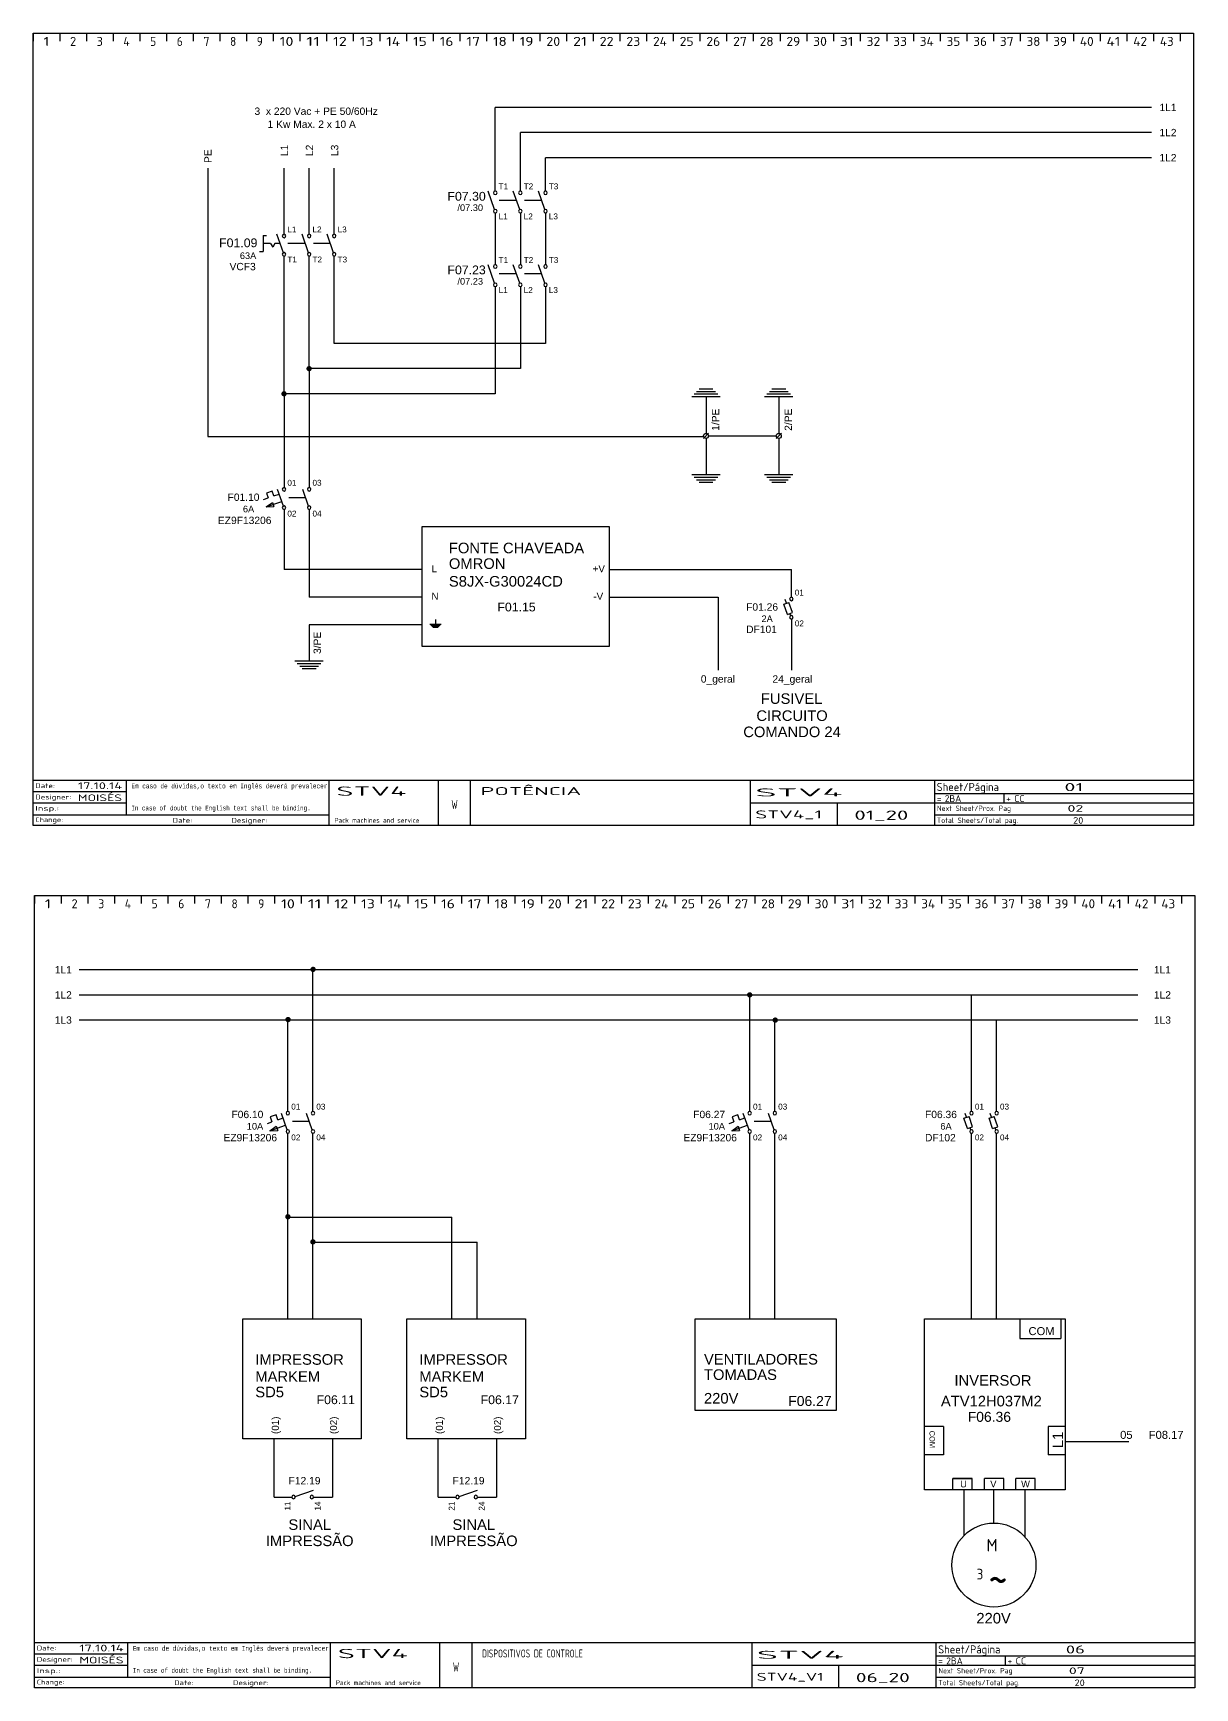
# Model space of a CAD drawing. Header units: millimetres. Extents: x 750 to 2990, y -243 to 998.
# Drawn here: x 754 to 1189, y 378 to 998 of the extents above; entities that cross this region are included whole.
import ezdxf
from ezdxf.enums import TextEntityAlignment as Align

# ---------------------------------------------------------------- set-up
doc = ezdxf.new("R2010")
doc.units = ezdxf.units.MM
doc.linetypes.add('DASHED2', pattern=[9.525, 6.35, -3.175])
doc.linetypes.add('SOLID', pattern=[0])
for name, color, linetype in [('1', 3, 'Continuous'), ('3', 1, 'Continuous'), ('4', 6, 'DASHED2'), ('6', 7, 'Continuous')]:
    doc.layers.add(name, color=color, linetype=linetype)
doc.styles.add('MOJÚLU', font='arial.ttf')
doc.styles.add('MONOTXT', font='monotxt')
doc.styles.get("Standard").update_dxf_attribs({"font": 'ISOCP.SHX'})

# ---------------------------------------------------------------- blocks, each defined once
blk = doc.blocks.new('a4 legenda')
at = {"color": 1, "linetype": 'SOLID'}
for p, q in [((-435, 0), (-435, 297)), ((-435, 297), (-435, 294.03)), ((-435, 297), (0, 297)), ((-425, 297), (-425, 294.03)), ((-415, 297), (-415, 294.03)), ((-405, 297), (-405, 294.03)), ((-395, 297), (-395, 294.03)), ((-385, 297), (-385, 294.03)), ((-375, 297), (-375, 294.03)), ((-365, 297), (-365, 294.03)), ((-355, 297), (-355, 294.03)), ((-345, 297), (-345, 294.03)), ((-335, 297), (-335, 294.03)), ((-325, 297), (-325, 294.03)), ((-315, 297), (-315, 294.03)), ((-305, 297), (-305, 294.03)), ((-295, 297), (-295, 294.03)), ((-285, 297), (-285, 294.03)), ((-275, 297), (-275, 294.03)), ((-265, 297), (-265, 294.03)), ((-255, 297), (-255, 294.03)), ((-245, 297), (-245, 294.03)), ((-235, 297), (-235, 294.03)), ((-225, 297), (-225, 294.03)), ((-215, 297), (-215, 294.03)), ((-205, 297), (-205, 294.03)), ((-195, 297), (-195, 294.03)), ((-185, 297), (-185, 294.03)), ((-175, 297), (-175, 294.03)), ((-165, 297), (-165, 294.03)), ((-155, 297), (-155, 294.03)), ((-145, 297), (-145, 294.03)), ((-135, 297), (-135, 294.03)), ((-125, 297), (-125, 294.03)), ((-115, 297), (-115, 294.03)), ((-105, 297), (-105, 294.03)), ((-95, 297), (-95, 294.03)), ((-85, 297), (-85, 294.03)), ((-75, 297), (-75, 294.03)), ((-65, 297), (-65, 294.03)), ((-55, 297), (-55, 294.03)), ((-45, 297), (-45, 294.03)), ((-35, 297), (-35, 294.03)), ((-25, 297), (-25, 294.03)), ((-15, 297), (-15, 294.03)), ((-5, 297), (-5, 294.03)), ((0, 297), (0, 0)), ((-435, 17), (0, 17)), ((-435, 12.75), (-400, 12.75)), ((-400, 4), (-400, 17)), ((-324, 0), (-324, 17)), ((-283, 0), (-283, 17)), ((-271, 0), (-271, 17)), ((-166, 0), (-166, 17)), ((-97, 0), (-97, 17)), ((-435, 8.5), (-400, 8.5)), ((-165.8, 8.5), (0, 8.5)), ((-133.5, 0), (-133.5, 8.5)), ((-97, 12), (0, 12)), ((-71, 8.5), (-71, 12)), ((-435, 4), (-324, 4)), ((0, 0), (-435, 0)), ((-97, 4), (0, 4))]:
    blk.add_line(p, q, dxfattribs=at)
for s, width, p, p2 in [('1', 1.933331, (-431.1484, 292.19), (-428.8516, 292.19)), ('2', 1.109181, (-421.1484, 292.19), (-418.8516, 292.19)), ('3', 1.144135, (-411.1484, 292.19), (-408.8516, 292.19)), ('4', 1.041024, (-401.1484, 292.19), (-398.8516, 292.19)), ('5', 1.144135, (-391.1484, 292.19), (-388.8516, 292.19)), ('6', 1.128517, (-381.1484, 292.19), (-378.8516, 292.19)), ('7', 1.230301, (-371.1484, 292.19), (-368.8516, 292.19)), ('8', 1.230301, (-361.1484, 292.19), (-358.8516, 292.19)), ('9', 1.088599, (-351.1484, 292.19), (-348.8516, 292.19)), ('10', 1.454463, (-342.5938, 292.19), (-337.4062, 292.19)), ('11', 1.798176, (-332.594, 292.19), (-327.406, 292.19)), ('12', 1.376908, (-322.594, 292.19), (-317.406, 292.19)), ('13', 1.400421, (-312.594, 292.19), (-307.406, 292.19)), ('14', 1.329086, (-302.594, 292.19), (-297.406, 292.19)), ('15', 1.400421, (-292.594, 292.19), (-287.406, 292.19)), ('16', 1.389997, (-282.594, 292.19), (-277.406, 292.19)), ('17', 1.455666, (-272.594, 292.19), (-267.406, 292.19)), ('18', 1.455666, (-262.594, 292.19), (-257.406, 292.19)), ('19', 1.362748, (-252.594, 292.19), (-247.406, 292.19)), ('20', 1.22199, (-242.594, 292.19), (-237.406, 292.19)), ('21', 1.455666, (-232.594, 292.19), (-227.406, 292.19)), ('22', 1.166703, (-222.594, 292.19), (-217.406, 292.19)), ('23', 1.18354, (-212.594, 292.19), (-207.406, 292.19)), ('24', 1.132185, (-202.594, 292.19), (-197.406, 292.19)), ('25', 1.18354, (-192.594, 292.19), (-187.406, 292.19)), ('26', 1.176086, (-182.594, 292.19), (-177.406, 292.19)), ('27', 1.222759, (-172.594, 292.19), (-167.406, 292.19)), ('28', 1.222759, (-162.594, 292.19), (-157.406, 292.19)), ('29', 1.15652, (-152.594, 292.19), (-147.406, 292.19)), ('30', 1.22199, (-142.594, 292.19), (-137.406, 292.19)), ('31', 1.455666, (-132.594, 292.19), (-127.406, 292.19)), ('32', 1.166703, (-122.594, 292.19), (-117.406, 292.19)), ('33', 1.18354, (-112.594, 292.19), (-107.406, 292.19)), ('34', 1.132185, (-102.594, 292.19), (-97.406, 292.19)), ('35', 1.18354, (-92.594, 292.19), (-87.406, 292.19)), ('36', 1.176086, (-82.594, 292.19), (-77.406, 292.19)), ('37', 1.222759, (-72.594, 292.19), (-67.406, 292.19)), ('38', 1.222759, (-62.594, 292.19), (-57.406, 292.19)), ('39', 1.15652, (-52.594, 292.19), (-47.406, 292.19)), ('40', 1.131525, (-42.594, 292.19), (-37.406, 292.19)), ('41', 1.329086, (-32.594, 292.19), (-27.406, 292.19)), ('42', 1.083961, (-22.594, 292.19), (-17.406, 292.19)), ('43', 1.098481, (-12.594, 292.19), (-7.406, 292.19))]:
    blk.add_text(s, height=3.39429, dxfattribs=dict(at, width=width)).set_placement(p, p2, align=Align.FIT)
for tag, height, width, p, p2 in [('(142) ', 1.8, 1.384181, (-434.15225, 14.04), (-426.80225, 14.04)), ('(135) Drawn Date', 2.5, 1.427604, (-418.2115, 13.6667), (-401.6156, 13.6667)), ('(133) Page Descr. 1', 3, 1.16129, (-267.254, 11.4), (-229.454, 11.4)), ('(117) Project ', 3, 1.11732, (-164.254, 10.9), (-131.564, 10.9)), ('(127) ', 3, 0.973466, (-96.247, 12.9416), (-72.924, 12.9416)), ('(130) Current Project Page', 3, 1.220513, (-48.386, 12.9), (-41.246, 12.9)), ('(140) ', 1.8, 1.730061, (-434.15225, 5.54), (-425.26925, 5.54)), ('(141) ', 1.8, 1.399341, (-434.15225, 9.78), (-420.6703, 9.78)), ('(134) Drawn by', 2.5, 1.52606, (-418.2115, 9.16667), (-401.6156, 9.16667)), ('(132) Project Descr. 4', 3.5, 0.71218, (-278.184, 6.13333), (-275.816, 6.13333)), ('(126) Page Descr. 2', 2.5, 1.274498, (-267.211, 7.16667), (-235.711, 7.16667)), ('(121) ', 2.6, 1.23007, (-96.22, 8.81333), (-94.461, 8.81333)), ('(128) ', 2, 1.069362, (-96.165, 5.46104), (-68.391, 5.46104)), ('(120) Installation Name', 2.6, 1.057778, (-93.22, 8.81333), (-87.032, 8.81333)), ('(123) ', 2.6, 1.23007, (-70.22, 8.81333), (-68.461, 8.81333)), ('(122) Location Name', 2.6, 1.222769, (-67.22, 8.81333), (-63.246, 8.81333)), ('(131) Current Project Page', 2.5, 1.220513, (-47.239, 5.16667), (-41.289, 5.16667)), ('(139) ', 1.8, 1.330262, (-434.15225, 1.28), (-423.7363, 1.28)), ('(136) ', 1.8, 1.384162, (-382.6522, 1.04), (-375.3023, 1.04)), ('(137) ', 1.8, 1.399336, (-360.6522, 1.04), (-347.1703, 1.04)), ('(138) ', 1.8, 1.477527, (-322.052, 1.04), (-290.174, 1.04)), ('(116) Project Description', 3, 1.134799, (-164.254, 2.65), (-139.229, 2.65)), ('(118) Drawing Number', 3.5, 1.218286, (-127.127, 2.13333), (-106.873, 2.13333)), ('(119) ', 2, 1.061557, (-96.165, 0.96104), (-65.693, 0.96104)), ('(129) Number of pages in installation', 2.5, 1.16636, (-45.109, 0.66667), (-41.289, 0.66667))]:
    blk.add_attdef(tag, text='', height=height, dxfattribs=dict(at, width=width)).set_placement(p, p2, align=Align.FIT)
at = {"color": 1, "linetype": 'SOLID', "style": 'MONOTXT'}
for tag, width, p, p2 in [('(114) ', 0.760706, (-398.1522, 13.92), (-324.668, 13.92)), ('(115) ', 0.74678, (-398.1522, 5.65), (-330.942, 5.65))]:
    blk.add_attdef(tag, text='', height=1.8, dxfattribs=dict(at, width=width)).set_placement(p, p2, align=Align.FIT)
at = {"color": 2, "linetype": 'SOLID'}
for tag, width, p, p2 in [('(124) ', 1.179528, (-321.296, 11.1333), (-295.081, 11.1333)), ('(125) ', 1.189122, (-321.296, 5.18333), (-304.024, 5.18333))]:
    blk.add_attdef(tag, text='', height=3.5, dxfattribs=dict(at, width=width)).set_placement(p, p2, align=Align.FIT)

msp = doc.modelspace()

# ---------------------------------------------------------------- linework, layer by layer
for p, q in [((1037.84, 786.66), (1037.84, 797.04)), ((1010.37, 786.71), (1010.37, 759.36)), ((1037.84, 778.47), (1037.84, 759.36)), ((1123.48, 516.26), (1123.48, 508.84)), ((1138.85, 516.26), (1138.85, 508.84)), ((1123.48, 508.84), (1138.85, 508.84)), ((1094.87, 475.87), (1087.7, 475.87)), ((1094.87, 475.87), (1094.87, 465.3)), ((1134.1, 475.87), (1134.1, 465.3)), ((1140.51, 475.87), (1134.1, 475.87)), ((865.82, 471.3), (865.82, 449.45)), ((927.32, 471.3), (927.32, 449.45)), ((1094.87, 465.3), (1087.7, 465.3)), ((1140.51, 465.3), (1134.1, 465.3)), ((1140.51, 470.28), (1164.39, 470.28)), ((1098.41, 452.14), (1098.41, 456.38)), ((1098.41, 456.38), (1105.66, 456.38)), ((1105.66, 456.38), (1098.41, 456.38)), ((1105.66, 452.14), (1105.66, 456.38)), ((1110.19, 452.14), (1110.19, 456.38)), ((1117.45, 456.38), (1110.19, 456.38)), ((1117.45, 452.14), (1117.45, 456.38)), ((1121.96, 452.14), (1121.96, 456.38)), ((1129.21, 456.38), (1121.96, 456.38)), ((1129.21, 452.14), (1129.21, 456.38)), ((843.96, 449.45), (850.53, 449.45)), ((858.72, 449.45), (865.82, 449.45)), ((905.45, 449.45), (912.02, 449.45)), ((920.21, 449.45), (927.32, 449.45)), ((1102.66, 435.15), (1102.66, 452.14)), ((1113.74, 439.7), (1113.74, 452.14)), ((1125.52, 434.41), (1125.52, 452.14))]:
    msp.add_line(p, q)
msp.add_circle((1113.74, 423.94), 15.76)
at = {"layer": '1'}
for p, q in [((926.58, 931.98), (924.18, 938.9)), ((935.99, 931.98), (933.59, 938.9)), ((945.4, 931.98), (943, 938.9)), ((839.79, 922.32), (841.1, 922.32)), ((839.79, 922.32), (839.79, 916.25)), ((842.56, 919.29), (843.38, 917.85)), ((844.19, 919.29), (843.38, 917.85)), ((847.39, 915.83), (844.99, 922.75)), ((856.79, 915.83), (854.4, 922.75)), ((866.2, 915.83), (863.81, 922.75)), ((838.47, 916.25), (839.79, 916.25)), ((926.58, 904.39), (924.18, 911.31)), ((935.99, 904.39), (933.59, 911.31)), ((945.4, 904.39), (943, 911.31)), ((847.39, 820.88), (845.25, 827.05)), ((856.79, 820.88), (854.66, 827.05)), ((1035.02, 784.12), (1036.91, 784.77)), ((1036.36, 780.25), (1035.02, 784.12)), ((1035.97, 784.44), (1035.46, 785.9)), ((1035.97, 784.44), (1035.46, 785.9)), ((1038.25, 780.91), (1036.91, 784.77)), ((1036.36, 780.25), (1038.25, 780.91)), ((1037.6, 779.74), (1037.31, 780.58)), ((1037.6, 779.74), (1037.31, 780.58)), ((848.84, 587.07), (846.71, 593.24)), ((858.25, 587.07), (856.11, 593.24)), ((1021.95, 587.07), (1019.82, 593.24)), ((1031.36, 587.07), (1029.23, 593.24)), ((1102.54, 591.45), (1104.43, 592.11)), ((1103.88, 587.59), (1102.54, 591.45)), ((1103.49, 591.78), (1102.98, 593.24)), ((1105.77, 588.24), (1104.43, 592.11)), ((1111.95, 591.45), (1113.84, 592.11)), ((1113.29, 587.59), (1111.95, 591.45)), ((1112.9, 591.78), (1112.39, 593.24)), ((1115.18, 588.24), (1113.84, 592.11)), ((1103.88, 587.59), (1105.77, 588.24)), ((1105.12, 587.07), (1104.83, 587.92)), ((1105.12, 587.07), (1104.83, 587.92)), ((1113.29, 587.59), (1115.18, 588.24)), ((1114.53, 587.07), (1114.23, 587.92)), ((1114.53, 587.07), (1114.23, 587.92)), ((851.79, 449.7), (858.72, 452.09)), ((913.29, 449.7), (920.21, 452.09))]:
    msp.add_line(p, q, dxfattribs=at)
at = {"layer": '3'}
for p, q in [((1006.82, 848.15), (1004.83, 846.16)), ((1034.09, 848.15), (1032.1, 846.16))]:
    msp.add_line(p, q, dxfattribs=at)
for centre in [(1005.83, 847.15), (1033.1, 847.15)]:
    msp.add_circle(centre, 0.937, dxfattribs=at)
at = {"layer": '4'}
for p, q in [((944.2, 935.44), (925.38, 935.44)), ((842.56, 919.29), (839.79, 919.29)), ((865, 919.29), (844.19, 919.29)), ((944.2, 907.85), (925.38, 907.85)), ((855.73, 823.96), (846.32, 823.96)), ((857.18, 590.16), (847.77, 590.16)), ((1030.29, 590.16), (1020.89, 590.16))]:
    msp.add_line(p, q, dxfattribs=at)
at = {"layer": '6'}
for p, q in [((1172.82, 970.22), (926.82, 970.22)), ((926.82, 938.9), (926.82, 970.22)), ((1172.82, 960.81), (936.23, 960.81)), ((936.23, 938.9), (936.23, 960.81)), ((1172.82, 951.41), (945.64, 951.41)), ((945.64, 938.9), (945.64, 951.41)), ((847.63, 922.75), (847.63, 947.54)), ((857.04, 922.75), (857.04, 947.54)), ((866.45, 922.75), (866.45, 947.54)), ((926.82, 930.71), (926.82, 911.31)), ((936.23, 930.71), (936.23, 911.31)), ((945.64, 930.71), (945.64, 911.31)), ((847.63, 862.95), (847.63, 914.56)), ((857.04, 872.36), (857.04, 914.56)), ((866.45, 881.77), (866.45, 914.56)), ((926.82, 903.12), (926.82, 862.95)), ((936.23, 903.12), (936.23, 872.36)), ((945.64, 903.12), (945.64, 881.77)), ((945.64, 881.77), (866.45, 881.77)), ((857.04, 872.36), (857.04, 827.8)), ((936.23, 872.36), (857.04, 872.36)), ((847.63, 862.95), (847.63, 827.8)), ((926.82, 862.95), (847.63, 862.95)), ((847.63, 819.61), (847.63, 797.04)), ((857.04, 819.61), (857.04, 786.71)), ((899.41, 797.04), (847.63, 797.04)), ((862.52, 797.04), (857.05, 797.04)), ((969.55, 797.04), (1037.84, 797.04)), ((899.41, 786.71), (857.04, 786.71)), ((969.55, 786.71), (1010.37, 786.71)), ((899.41, 776.39), (857.04, 776.39)), ((1167.71, 647.01), (770.85, 647.01)), ((858.49, 594), (858.49, 647.01)), ((1167.71, 637.61), (770.85, 637.61)), ((1022.2, 594), (1022.2, 637.61)), ((1105.36, 594), (1105.36, 637.61)), ((1167.71, 628.2), (770.85, 628.2)), ((849.08, 594), (849.08, 628.2)), ((1031.61, 594), (1031.61, 628.2)), ((1114.77, 594), (1114.77, 628.2)), ((849.08, 516.26), (849.08, 585.81)), ((858.49, 516.26), (858.49, 585.81)), ((1022.2, 516.26), (1022.2, 585.81)), ((1031.61, 516.26), (1031.61, 585.81)), ((1105.36, 516.26), (1105.36, 585.81)), ((1114.77, 516.26), (1114.77, 585.81)), ((849.08, 554.36), (910.58, 554.36)), ((910.58, 516.26), (910.58, 554.36)), ((858.49, 544.96), (919.99, 544.96)), ((919.99, 516.26), (919.99, 544.96))]:
    msp.add_line(p, q, dxfattribs=at)
at = {"layer": '6', "color": 0}
for p, q in [((819.02, 947.54), (819.02, 846.98)), ((1010.25, 862.75), (1001.4, 862.75)), ((1009.34, 863.71), (1002.31, 863.71)), ((1008.43, 864.66), (1003.22, 864.66)), ((1037.52, 862.75), (1028.67, 862.75)), ((1036.61, 863.71), (1029.58, 863.71)), ((1035.7, 864.66), (1030.49, 864.66)), ((1011.16, 861.8), (1000.49, 861.8)), ((1005.83, 861.8), (1005.83, 848.09)), ((1038.43, 861.8), (1027.76, 861.8)), ((1033.1, 861.8), (1033.1, 848.09)), ((819.02, 846.98), (1004.9, 846.98)), ((1005.83, 846.22), (1005.83, 832.51)), ((1006.76, 847.15), (1032.16, 847.15)), ((1033.1, 846.22), (1033.1, 832.51)), ((1011.16, 832.51), (1000.49, 832.51)), ((1010.25, 831.55), (1001.4, 831.55)), ((1038.43, 832.51), (1027.76, 832.51)), ((1037.52, 831.55), (1028.67, 831.55)), ((1009.34, 830.6), (1002.31, 830.6)), ((1008.43, 829.65), (1003.22, 829.65)), ((1036.61, 830.6), (1029.58, 830.6)), ((1035.7, 829.65), (1030.49, 829.65)), ((840.91, 820.55), (843.29, 822.25)), ((840.91, 820.55), (843.83, 820.68)), ((843.29, 822.25), (843.83, 820.68)), ((857.04, 776.39), (857.04, 762.68)), ((906.52, 776.48), (902.36, 776.48)), ((906.16, 776.11), (902.71, 776.11)), ((905.81, 775.73), (903.07, 775.73)), ((905.45, 775.36), (903.42, 775.36)), ((904.44, 778.35), (904.44, 776.48)), ((862.37, 762.68), (851.7, 762.68)), ((861.46, 761.72), (852.61, 761.72)), ((860.55, 760.77), (853.52, 760.77)), ((859.64, 759.82), (854.43, 759.82)), ((842.37, 586.74), (844.74, 588.44)), ((842.37, 586.74), (845.28, 586.87)), ((844.74, 588.44), (845.28, 586.87)), ((1015.48, 586.74), (1017.85, 588.44)), ((1015.48, 586.74), (1018.4, 586.87)), ((1017.85, 588.44), (1018.4, 586.87)), ((843.96, 449.45), (843.96, 471.3)), ((905.45, 449.45), (905.45, 471.3))]:
    msp.add_line(p, q, dxfattribs=at)
at = {"layer": '6', "color": 0, "extrusion": (-4.00644e-17, 1.15721e-16, -1)}
for p, q in [((843.22, 826.46), (841.02, 825.7)), ((841.02, 825.7), (841.65, 823.9)), ((843.85, 824.66), (843.22, 826.46)), ((844.68, 592.66), (842.48, 591.9)), ((842.48, 591.9), (843.1, 590.09)), ((845.3, 590.85), (844.68, 592.66)), ((1017.79, 592.66), (1015.59, 591.9)), ((1015.59, 591.9), (1016.21, 590.09)), ((1018.42, 590.85), (1017.79, 592.66))]:
    msp.add_line(p, q, dxfattribs=at)
at = {"layer": '6', "extrusion": (4.00644e-17, -1.15721e-16, -1)}
for p, q in [((843.85, 824.66), (845.84, 825.35)), ((840.91, 820.55), (846.8, 822.58)), ((845.3, 590.85), (847.29, 591.54)), ((1018.42, 590.85), (1020.41, 591.54)), ((842.37, 586.74), (848.25, 588.78)), ((1015.48, 586.74), (1021.36, 588.78))]:
    msp.add_line(p, q, dxfattribs=at)
at = {"layer": '6', "extrusion": (-4.00644e-17, 1.15721e-16, -1)}
for p, q in [((839.96, 823.31), (841.65, 823.9)), ((841.41, 589.51), (843.1, 590.09)), ((1014.52, 589.51), (1016.21, 590.09))]:
    msp.add_line(p, q, dxfattribs=at)
at = {"layer": '6'}
for points, const_width in [([(856.54, 872.36, 1), (857.54, 872.36, 1)], 1), ([(857.04, 872.36, 1), (857.54, 872.36, 1)], 0.5), ([(847.13, 862.95, 1), (848.13, 862.95, 1)], 1), ([(847.63, 862.95, 1), (848.13, 862.95, 1)], 0.5), ([(858.02, 647.21, 1), (859.02, 647.21, 1)], 1), ([(858.52, 647.21, 1), (859.02, 647.21, 1)], 0.5), ([(1021.71, 637.65, 1), (1022.71, 637.65, 1)], 1), ([(848.65, 628.41, 1), (849.65, 628.41, 1)], 1), ([(849.15, 628.41, 1), (849.65, 628.41, 1)], 0.5), ([(1031.28, 628.2, 1), (1032.28, 628.2, 1)], 1), ([(848.58, 554.5, 1), (849.58, 554.5, 1)], 1), ([(849.08, 554.5, 1), (849.58, 554.5, 1)], 0.5), ([(857.96, 545.09, 1), (858.96, 545.09, 1)], 1), ([(858.46, 545.09, 1), (858.96, 545.09, 1)], 0.5)]:
    msp.add_lwpolyline(points, format="xyb", close=True, dxfattribs=dict(at, const_width=const_width))
at = {"layer": '6', "color": 0}
for points in [[(969.55, 813.23), (969.55, 768.27), (899.41, 768.27), (899.41, 813.23)], [(876.61, 516.26), (876.61, 471.3), (832.14, 471.3), (832.14, 516.26)], [(938.11, 516.26), (938.11, 471.3), (893.64, 471.3), (893.64, 516.26)], [(1054.62, 516.26), (1054.62, 481.93), (1001.8, 481.93), (1001.8, 516.26)], [(1140.51, 516.26), (1140.51, 452.14), (1087.7, 452.14), (1087.7, 516.26)]]:
    msp.add_lwpolyline(points, close=True, dxfattribs=at)
at = {"layer": '6'}
for centre, start, end in [((926.82, 938.24), 90.00013, 180), ((926.82, 938.24), 180, 269.9999), ((926.82, 938.24), 0, 89.9999), ((926.82, 938.24), 270.0001, 0), ((936.23, 938.24), 90.00013, 180), ((936.23, 938.24), 180, 269.9999), ((936.23, 938.24), 0, 89.9999), ((936.23, 938.24), 270.0001, 0), ((945.64, 938.24), 90.00013, 180), ((945.64, 938.24), 180, 269.9999), ((945.64, 938.24), 0, 89.9999), ((945.64, 938.24), 270.0001, 0), ((926.82, 931.37), 90.00013, 180), ((926.82, 931.37), 180, 269.9999), ((926.82, 931.37), 0, 89.9999), ((926.82, 931.37), 270.0001, 0), ((936.23, 931.37), 90.00013, 180), ((936.23, 931.37), 180, 269.9999), ((936.23, 931.37), 0, 89.9999), ((936.23, 931.37), 270.0001, 0), ((945.64, 931.37), 90.00013, 180), ((945.64, 931.37), 180, 269.9999), ((945.64, 931.37), 0, 89.9999), ((945.64, 931.37), 270.0001, 0), ((847.63, 922.09), 90.00013, 180), ((847.63, 922.09), 180, 269.9999), ((847.63, 922.09), 0, 89.9999), ((847.63, 922.09), 270.0001, 0), ((857.04, 922.09), 90.00013, 180), ((857.04, 922.09), 180, 269.9999), ((857.04, 922.09), 0, 89.9999), ((857.04, 922.09), 270.0001, 0), ((866.45, 922.09), 90.00013, 180), ((866.45, 922.09), 180, 269.9999), ((866.45, 922.09), 0, 89.9999), ((866.45, 922.09), 270.0001, 0), ((847.63, 915.22), 90.00013, 180), ((847.63, 915.22), 180, 269.9999), ((847.63, 915.22), 0, 89.9999), ((847.63, 915.22), 270.0001, 0), ((857.04, 915.22), 90.00013, 180), ((857.04, 915.22), 180, 269.9999), ((857.04, 915.22), 0, 89.9999), ((857.04, 915.22), 270.0001, 0), ((866.45, 915.22), 90.00013, 180), ((866.45, 915.22), 180, 269.9999), ((866.45, 915.22), 0, 89.9999), ((866.45, 915.22), 270.0001, 0), ((926.82, 910.65), 90, 89.9999), ((936.23, 910.65), 90, 89.9999), ((945.64, 910.65), 90, 89.9999), ((926.82, 903.78), 90, 89.9999), ((936.23, 903.78), 90, 89.9999), ((945.64, 903.78), 90, 89.9999), ((847.63, 827.14), 90.00013, 180), ((847.63, 827.14), 180, 269.9999), ((847.63, 827.14), 0, 89.9999), ((847.63, 827.14), 270.0001, 0), ((857.04, 827.14), 90.00013, 180), ((857.04, 827.14), 180, 269.9999), ((857.04, 827.14), 0, 89.9999), ((857.04, 827.14), 270.0001, 0), ((847.63, 820.27), 90.00013, 180), ((847.63, 820.27), 180, 269.9999), ((847.63, 820.27), 0, 89.9999), ((847.63, 820.27), 270.0001, 0), ((857.04, 820.27), 90.00013, 180), ((857.04, 820.27), 180, 269.9999), ((857.04, 820.27), 0, 89.9999), ((857.04, 820.27), 270.0001, 0), ((1037.84, 786), 90.00013, 180), ((1037.84, 786), 180, 269.9999), ((1037.84, 786), 0, 89.9999), ((1037.84, 786), 270.0001, 0), ((1037.84, 779.13), 90.00013, 180), ((1037.84, 779.13), 180, 269.9999), ((1037.84, 779.13), 0, 89.9999), ((1037.84, 779.13), 270.0001, 0), ((849.08, 593.34), 90.00013, 180), ((849.08, 593.34), 180, 269.9999), ((849.08, 593.34), 0, 89.9999), ((849.08, 593.34), 270.0001, 0), ((858.49, 593.34), 90.00013, 180), ((858.49, 593.34), 180, 269.9999), ((858.49, 593.34), 0, 89.9999), ((858.49, 593.34), 270.0001, 0), ((1022.2, 593.34), 90.00013, 180), ((1022.2, 593.34), 180, 269.9999), ((1022.2, 593.34), 0, 89.9999), ((1022.2, 593.34), 270.0001, 0), ((1031.61, 593.34), 90.00013, 180), ((1031.61, 593.34), 180, 269.9999), ((1031.61, 593.34), 0, 89.9999), ((1031.61, 593.34), 270.0001, 0), ((1105.36, 593.34), 90.00013, 180), ((1105.36, 593.34), 180, 269.9999), ((1105.36, 593.34), 0, 89.9999), ((1105.36, 593.34), 270.0001, 0), ((1114.77, 593.34), 90.00013, 180), ((1114.77, 593.34), 180, 269.9999), ((1114.77, 593.34), 0, 89.9999), ((1114.77, 593.34), 270.0001, 0), ((849.08, 586.47), 90.00013, 180), ((849.08, 586.47), 180, 269.9999), ((849.08, 586.47), 0, 89.9999), ((849.08, 586.47), 270.0001, 0), ((858.49, 586.47), 90.00013, 180), ((858.49, 586.47), 180, 269.9999), ((858.49, 586.47), 0, 89.9999), ((858.49, 586.47), 270.0001, 0), ((1022.2, 586.47), 90.00013, 180), ((1022.2, 586.47), 180, 269.9999), ((1022.2, 586.47), 0, 89.9999), ((1022.2, 586.47), 270.0001, 0), ((1031.61, 586.47), 90.00013, 180), ((1031.61, 586.47), 180, 269.9999), ((1031.61, 586.47), 0, 89.9999), ((1031.61, 586.47), 270.0001, 0), ((1105.36, 586.47), 90.00013, 180), ((1105.36, 586.47), 180, 269.9999), ((1105.36, 586.47), 0, 89.9999), ((1105.36, 586.47), 270.0001, 0), ((1114.77, 586.47), 90.00013, 180), ((1114.77, 586.47), 180, 269.9999), ((1114.77, 586.47), 0, 89.9999), ((1114.77, 586.47), 270.0001, 0), ((851.19, 449.45), 90, 179.9999), ((851.19, 449.45), 180.0001, 270), ((851.19, 449.45), 0.00013, 90), ((851.19, 449.45), 270, 359.9999), ((858.06, 449.45), 90, 179.9999), ((858.06, 449.45), 180.0001, 270), ((858.06, 449.45), 0.00013, 90), ((858.06, 449.45), 270, 359.9999), ((912.68, 449.45), 90, 179.9999), ((912.68, 449.45), 180.0001, 270), ((912.68, 449.45), 0.00013, 90), ((912.68, 449.45), 270, 359.9999), ((919.55, 449.45), 90, 179.9999), ((919.55, 449.45), 180.0001, 270), ((919.55, 449.45), 0.00013, 90), ((919.55, 449.45), 270, 359.9999)]:
    msp.add_arc(centre, 0.66, start, end, dxfattribs=at)
at = {"layer": '6', "color": 0}
for points in [[(840.91, 820.55), (843.29, 822.25), (843.83, 820.68), (840.91, 820.55)], [(842.37, 586.74), (844.74, 588.44), (845.28, 586.87), (842.37, 586.74)], [(1015.48, 586.74), (1017.85, 588.44), (1018.4, 586.87), (1015.48, 586.74)]]:
    msp.add_solid(points, dxfattribs=at)

# ---------------------------------------------------------------- block references
ref = msp.add_blockref('a4 legenda', (1188.57, 701.13))
ref.add_attrib('(142) ', 'Date:', dxfattribs={"color": 1, "linetype": 'SOLID', "height": 1.8, "width": 1.384181}).set_placement((754.41, 715.17), (761.76, 715.17), align=Align.FIT)
ref.add_attrib('(141) ', 'Designer:', dxfattribs={"color": 1, "linetype": 'SOLID', "height": 1.8, "width": 1.399341}).set_placement((754.41, 710.91), (767.9, 710.91), align=Align.FIT)
ref.add_attrib('(140) ', 'Insp.:', dxfattribs={"color": 1, "linetype": 'SOLID', "height": 1.8, "width": 1.730061}).set_placement((754.41, 706.67), (763.3, 706.67), align=Align.FIT)
ref.add_attrib('(139) ', 'Change:', dxfattribs={"color": 1, "linetype": 'SOLID', "height": 1.8, "width": 1.330262}).set_placement((754.41, 702.41), (764.83, 702.41), align=Align.FIT)
ref.add_attrib('(138) ', 'Pack machines and service', dxfattribs={"color": 1, "linetype": 'SOLID', "height": 1.8, "width": 1.138541}).set_placement((866.51, 702.17), (898.39, 702.17), align=Align.FIT)
ref.add_attrib('(137) ', 'Designer:', dxfattribs={"color": 1, "linetype": 'SOLID', "height": 1.8, "width": 1.399336}).set_placement((827.91, 702.17), (841.4, 702.17), align=Align.FIT)
ref.add_attrib('(136) ', 'Date:', dxfattribs={"color": 1, "linetype": 'SOLID', "height": 1.8, "width": 1.384162}).set_placement((805.91, 702.17), (813.26, 702.17), align=Align.FIT)
ref.add_attrib('(135) Drawn Date', '17.10.14', dxfattribs={"color": 1, "linetype": 'SOLID', "height": 2.5, "width": 1.599605}).set_placement((770.35, 714.79), (786.95, 714.79), align=Align.FIT)
ref.add_attrib('(134) Drawn by', 'MOISÉS', dxfattribs={"color": 1, "linetype": 'SOLID', "height": 2.5, "width": 1.584483}).set_placement((770.35, 710.29), (786.95, 710.29), align=Align.FIT)
ref.add_attrib('(133) Page Descr. 1', 'POTÊNCIA', dxfattribs={"color": 1, "linetype": 'SOLID', "height": 3, "width": 2.230088}).set_placement((921.31, 712.53), (959.11, 712.53), align=Align.FIT)
ref.add_attrib('(132) Project Descr. 4', 'W', dxfattribs={"color": 1, "linetype": 'SOLID', "height": 3.5, "width": 0.71218}).set_placement((910.38, 707.26), (912.75, 707.26), align=Align.FIT)
ref.add_attrib('(131) Current Project Page', '02', dxfattribs={"color": 1, "linetype": 'SOLID', "height": 2.5, "width": 1.816712}).set_placement((1141.33, 706.29), (1147.28, 706.29), align=Align.FIT)
ref.add_attrib('(130) Current Project Page', '01', dxfattribs={"color": 1, "linetype": 'SOLID', "height": 3, "width": 2.266667}).set_placement((1140.18, 714.03), (1147.32, 714.03), align=Align.FIT)
ref.add_attrib('(129) Number of pages in installation', '20', dxfattribs={"color": 1, "linetype": 'SOLID', "height": 2.5, "width": 1.22163}).set_placement((1143.46, 701.79), (1147.28, 701.79), align=Align.FIT)
ref.add_attrib('(128) ', 'Next Sheet/Prox. Pag', dxfattribs={"color": 1, "linetype": 'SOLID', "height": 2, "width": 1.069362}).set_placement((1092.4, 706.59), (1120.18, 706.59), align=Align.FIT)
ref.add_attrib('(127) ', 'Sheet/Página', dxfattribs={"color": 1, "linetype": 'SOLID', "height": 3, "width": 0.973466}).set_placement((1092.32, 714.07), (1115.64, 714.07), align=Align.FIT)
ref.add_attrib('(124) ', 'STV4', dxfattribs={"color": 2, "linetype": 'SOLID', "height": 3.5, "width": 2.377778}).set_placement((867.27, 712.26), (893.49, 712.26), align=Align.FIT)
ref.add_attrib('(123) ', '+', dxfattribs={"color": 1, "linetype": 'SOLID', "height": 2.6, "width": 1.23007}).set_placement((1118.35, 709.94), (1120.11, 709.94), align=Align.FIT)
ref.add_attrib('(122) Location Name', 'CC', dxfattribs={"color": 1, "linetype": 'SOLID', "height": 2.6, "width": 1.222769}).set_placement((1121.35, 709.94), (1125.32, 709.94), align=Align.FIT)
ref.add_attrib('(121) ', '=', dxfattribs={"color": 1, "linetype": 'SOLID', "height": 2.6, "width": 1.23007}).set_placement((1092.35, 709.94), (1094.11, 709.94), align=Align.FIT)
ref.add_attrib('(120) Installation Name', '2BA', dxfattribs={"color": 1, "linetype": 'SOLID', "height": 2.6, "width": 1.057778}).set_placement((1095.35, 709.94), (1101.53, 709.94), align=Align.FIT)
ref.add_attrib('(119) ', 'Total Sheets/Total pag.', dxfattribs={"color": 1, "linetype": 'SOLID', "height": 2, "width": 1.061557}).set_placement((1092.4, 702.09), (1122.87, 702.09), align=Align.FIT)
ref.add_attrib('(118) Drawing Number', '01_20', dxfattribs={"color": 1, "linetype": 'SOLID', "height": 3.5, "width": 1.629739}).set_placement((1061.44, 703.26), (1081.69, 703.26), align=Align.FIT)
ref.add_attrib('(117) Project ', 'STV4', dxfattribs={"color": 1, "linetype": 'SOLID', "height": 3, "width": 3.459259}).set_placement((1024.31, 712.03), (1057, 712.03), align=Align.FIT)
ref.add_attrib('(116) Project Description', 'STV4_1', dxfattribs={"color": 1, "linetype": 'SOLID', "height": 3, "width": 1.75614}).set_placement((1024.31, 703.78), (1049.34, 703.78), align=Align.FIT)
ref.add_attrib('(115) ', 'In case of doubt the English text shall be binding.', dxfattribs={"color": 1, "linetype": 'SOLID', "height": 1.8, "style": 'MONOTXT', "width": 0.74678}).set_placement((790.41, 706.78), (857.62, 706.78), align=Align.FIT)
ref.add_attrib('(114) ', 'Em caso de dúvidas,o texto em Inglês deverá prevalecer', dxfattribs={"color": 1, "linetype": 'SOLID', "height": 1.8, "style": 'MONOTXT', "width": 0.760706}).set_placement((790.41, 715.05), (863.9, 715.05), align=Align.FIT)
ref = msp.add_blockref('a4 legenda', (1189.11, 377.92))
ref.add_attrib('(142) ', 'Date:', dxfattribs={"color": 1, "linetype": 'SOLID', "height": 1.8, "width": 1.384181}).set_placement((754.96, 391.96), (762.31, 391.96), align=Align.FIT)
ref.add_attrib('(141) ', 'Designer:', dxfattribs={"color": 1, "linetype": 'SOLID', "height": 1.8, "width": 1.399341}).set_placement((754.96, 387.7), (768.44, 387.7), align=Align.FIT)
ref.add_attrib('(140) ', 'Insp.:', dxfattribs={"color": 1, "linetype": 'SOLID', "height": 1.8, "width": 1.730061}).set_placement((754.96, 383.46), (763.84, 383.46), align=Align.FIT)
ref.add_attrib('(139) ', 'Change:', dxfattribs={"color": 1, "linetype": 'SOLID', "height": 1.8, "width": 1.330262}).set_placement((754.96, 379.2), (765.38, 379.2), align=Align.FIT)
ref.add_attrib('(138) ', 'Pack machines and service', dxfattribs={"color": 1, "linetype": 'SOLID', "height": 1.8, "width": 1.138541}).set_placement((867.06, 378.96), (898.94, 378.96), align=Align.FIT)
ref.add_attrib('(137) ', 'Designer:', dxfattribs={"color": 1, "linetype": 'SOLID', "height": 1.8, "width": 1.399336}).set_placement((828.46, 378.96), (841.94, 378.96), align=Align.FIT)
ref.add_attrib('(136) ', 'Date:', dxfattribs={"color": 1, "linetype": 'SOLID', "height": 1.8, "width": 1.384162}).set_placement((806.46, 378.96), (813.81, 378.96), align=Align.FIT)
ref.add_attrib('(135) Drawn Date', '17.10.14', dxfattribs={"color": 1, "linetype": 'SOLID', "height": 2.5, "width": 1.599605}).set_placement((770.9, 391.59), (787.5, 391.59), align=Align.FIT)
ref.add_attrib('(134) Drawn by', 'MOISÉS', dxfattribs={"color": 1, "linetype": 'SOLID', "height": 2.5, "width": 1.584483}).set_placement((770.9, 387.09), (787.5, 387.09), align=Align.FIT)
ref.add_attrib('(133) Page Descr. 1', 'DISPOSITIVOS DE CONTROLE', dxfattribs={"color": 1, "linetype": 'SOLID', "height": 3, "width": 0.765957}).set_placement((921.86, 389.32), (959.66, 389.32), align=Align.FIT)
ref.add_attrib('(132) Project Descr. 4', 'W', dxfattribs={"color": 1, "linetype": 'SOLID', "height": 3.5, "width": 0.71218}).set_placement((910.93, 384.05), (913.3, 384.05), align=Align.FIT)
ref.add_attrib('(131) Current Project Page', '07', dxfattribs={"color": 1, "linetype": 'SOLID', "height": 2.5, "width": 1.904}).set_placement((1141.87, 383.09), (1147.82, 383.09), align=Align.FIT)
ref.add_attrib('(130) Current Project Page', '06', dxfattribs={"color": 1, "linetype": 'SOLID', "height": 3, "width": 1.831324}).set_placement((1140.73, 390.82), (1147.87, 390.82), align=Align.FIT)
ref.add_attrib('(129) Number of pages in installation', '20', dxfattribs={"color": 1, "linetype": 'SOLID', "height": 2.5, "width": 1.22163}).set_placement((1144, 378.59), (1147.82, 378.59), align=Align.FIT)
ref.add_attrib('(128) ', 'Next Sheet/Prox. Pag', dxfattribs={"color": 1, "linetype": 'SOLID', "height": 2, "width": 1.069362}).set_placement((1092.95, 383.38), (1120.72, 383.38), align=Align.FIT)
ref.add_attrib('(127) ', 'Sheet/Página', dxfattribs={"color": 1, "linetype": 'SOLID', "height": 3, "width": 0.973466}).set_placement((1092.87, 390.86), (1116.19, 390.86), align=Align.FIT)
ref.add_attrib('(124) ', 'STV4', dxfattribs={"color": 2, "linetype": 'SOLID', "height": 3.5, "width": 2.377778}).set_placement((867.82, 389.05), (894.03, 389.05), align=Align.FIT)
ref.add_attrib('(123) ', '+', dxfattribs={"color": 1, "linetype": 'SOLID', "height": 2.6, "width": 1.23007}).set_placement((1118.89, 386.73), (1120.65, 386.73), align=Align.FIT)
ref.add_attrib('(122) Location Name', 'CC', dxfattribs={"color": 1, "linetype": 'SOLID', "height": 2.6, "width": 1.222769}).set_placement((1121.89, 386.73), (1125.87, 386.73), align=Align.FIT)
ref.add_attrib('(121) ', '=', dxfattribs={"color": 1, "linetype": 'SOLID', "height": 2.6, "width": 1.23007}).set_placement((1092.89, 386.73), (1094.65, 386.73), align=Align.FIT)
ref.add_attrib('(120) Installation Name', '2BA', dxfattribs={"color": 1, "linetype": 'SOLID', "height": 2.6, "width": 1.057778}).set_placement((1095.89, 386.73), (1102.08, 386.73), align=Align.FIT)
ref.add_attrib('(119) ', 'Total Sheets/Total pag.', dxfattribs={"color": 1, "linetype": 'SOLID', "height": 2, "width": 1.061557}).set_placement((1092.95, 378.88), (1123.42, 378.88), align=Align.FIT)
ref.add_attrib('(118) Drawing Number', '06_20', dxfattribs={"color": 1, "linetype": 'SOLID', "height": 3.5, "width": 1.542838}).set_placement((1061.99, 380.05), (1082.24, 380.05), align=Align.FIT)
ref.add_attrib('(117) Project ', 'STV4', dxfattribs={"color": 1, "linetype": 'SOLID', "height": 3, "width": 3.459259}).set_placement((1024.86, 388.82), (1057.55, 388.82), align=Align.FIT)
ref.add_attrib('(116) Project Description', 'STV4_V1', dxfattribs={"color": 1, "linetype": 'SOLID', "height": 3, "width": 1.476401}).set_placement((1024.86, 380.57), (1049.88, 380.57), align=Align.FIT)
ref.add_attrib('(115) ', 'In case of doubt the English text shall be binding.', dxfattribs={"color": 1, "linetype": 'SOLID', "height": 1.8, "style": 'MONOTXT', "width": 0.74678}).set_placement((790.96, 383.57), (858.17, 383.57), align=Align.FIT)
ref.add_attrib('(114) ', 'Em caso de dúvidas,o texto em Inglês deverá prevalecer', dxfattribs={"color": 1, "linetype": 'SOLID', "height": 1.8, "style": 'MONOTXT', "width": 0.760706}).set_placement((790.96, 391.84), (864.44, 391.84), align=Align.FIT)

# ---------------------------------------------------------------- texts
at = {"attachment_point": 1}
for s, width, insert, char_height in [('M', 7.3922, (1111.02, 433.73), 4.68), ('3', 7.7896, (1107.25, 422.56), 4), ('~', 10.1427, (1111.64, 424.07), 12)]:
    msp.add_mtext_dynamic_manual_height_columns(s, width=width, gutter_width=12.5, heights=[0], dxfattribs=dict(at, insert=insert, char_height=char_height))
at = {"layer": '6', "style": 'MOJÚLU'}
for s, height, p in [('3  x 220 Vac + PE 50/60Hz', 2.75, (836.57, 967.48)), ('1L1', 2.75, (1175.81, 968.89)), ('1 Kw Max. 2 x 10 A', 2.75, (841.47, 962.6)), ('1L2', 2.75, (1175.81, 959.48)), ('1L2', 2.75, (1175.81, 950.07)), ('F07.30', 3.3, (908.91, 935.32)), ('T1', 2.2, (928.08, 939.59)), ('T2', 2.2, (937.49, 939.59)), ('T3', 2.2, (946.9, 939.59)), ('/07.30', 2.475, (912.64, 931.46)), ('L1', 2.2, (928.08, 928.32)), ('L2', 2.2, (937.49, 928.32)), ('L3', 2.2, (946.9, 928.32)), ('L1', 2.2, (848.89, 923.43)), ('L2', 2.2, (858.3, 923.43)), ('L3', 2.2, (867.71, 923.43)), ('F01.09', 3.3, (823.31, 917.88)), ('VCF3', 2.75, (827.21, 909.25)), ('63A', 2.475, (831.08, 913.45)), ('T1', 2.2, (848.89, 912.17)), ('T2', 2.2, (858.3, 912.17)), ('T3', 2.2, (867.71, 912.17)), ('T1', 2.2, (928.08, 911.99)), ('T2', 2.2, (937.49, 911.99)), ('T3', 2.2, (946.9, 911.99)), ('F07.23', 3.3, (908.91, 907.72)), ('/07.23', 2.475, (912.64, 903.86)), ('L1', 2.2, (928.08, 900.73)), ('L2', 2.2, (937.49, 900.73)), ('L3', 2.2, (946.9, 900.73)), ('F01.10', 2.75, (826.47, 822.81)), ('01', 2.2, (848.89, 828.49)), ('03', 2.2, (858.3, 828.49)), ('6A', 2.475, (832.23, 818.52)), ('02', 2.2, (848.89, 816.94)), ('04', 2.2, (858.3, 816.94)), ('EZ9F13206', 2.75, (822.86, 814.13)), ('FONTE CHAVEADA', 3.96, (909.44, 803.17)), ('OMRON', 3.96, (909.44, 797.32)), ('L', 2.64, (902.91, 796.05)), ('S8JX-G30024CD', 3.96, (909.44, 790.68)), ('+V', 2.64, (963.32, 796.05)), ('N', 2.64, (902.91, 785.72)), ('-V', 2.64, (963.6, 785.72)), ('01', 2.2, (1039.1, 787.34)), ('F01.15', 3.3, (927.63, 781.38)), ('F01.26', 2.75, (1020.88, 781.67)), ('DF101', 2.75, (1020.88, 773.3)), ('2A', 2.475, (1026.63, 777.38)), ('02', 2.2, (1039.1, 775.79)), ('0_geral', 2.75, (1003.88, 754.7)), ('24_geral', 2.75, (1030.74, 754.67)), ('1L1', 2.75, (761.68, 645.68)), ('1L1', 2.75, (1173.72, 645.68)), ('1L2', 2.75, (761.68, 636.27)), ('1L2', 2.75, (1173.72, 636.27)), ('1L3', 2.75, (761.68, 626.86)), ('1L3', 2.75, (1173.72, 626.86)), ('01', 2.2, (850.35, 594.68)), ('03', 2.2, (859.75, 594.68)), ('01', 2.2, (1023.46, 594.68)), ('03', 2.2, (1032.87, 594.68)), ('01', 2.2, (1106.62, 594.68)), ('03', 2.2, (1116.03, 594.68)), ('F06.10', 2.75, (827.93, 591.47)), ('10A', 2.475, (833.68, 587.18)), ('F06.27', 2.75, (1001.04, 591.47)), ('10A', 2.475, (1006.79, 587.18)), ('F06.36', 2.75, (1087.93, 591.47)), ('6A', 2.475, (1093.69, 587.18)), ('EZ9F13206', 2.75, (824.95, 582.78)), ('02', 2.2, (850.35, 583.13)), ('04', 2.2, (859.75, 583.13)), ('EZ9F13206', 2.75, (997.35, 582.78)), ('02', 2.2, (1023.46, 583.13)), ('04', 2.2, (1032.87, 583.13)), ('DF102', 2.75, (1087.93, 582.78)), ('02', 2.2, (1106.62, 583.13)), ('04', 2.2, (1116.03, 583.13)), ('COM', 3, (1126.73, 510.14)), ('IMPRESSOR', 3.96, (836.87, 499.03)), ('IMPRESSOR', 3.96, (898.36, 499.03)), ('VENTILADORES', 3.96, (1005.07, 499.12)), ('MARKEM', 3.96, (836.87, 492.64)), ('MARKEM', 3.96, (898.36, 492.64)), ('TOMADAS', 3.96, (1005.07, 493.36)), ('SD5', 3.96, (836.87, 486.84)), ('SD5', 3.96, (898.36, 486.84)), ('INVERSOR', 3.96, (1098.96, 491.2)), ('F06.11', 3.3, (859.86, 484.27)), ('F06.17', 3.3, (921.35, 484.27)), ('220V', 3.96, (1005.07, 484.5)), ('ATV12H037M2', 3.96, (1093.89, 483.43)), (' 05', 3, (1159.92, 471.26)), ('F08.17', 3, (1171.81, 471.26)), ('F12.19', 2.75, (849.35, 454.22)), ('F12.19', 2.75, (910.85, 454.22)), ('U', 2.5, (1101.1, 453.08)), ('V', 2.5, (1112.39, 453.08)), ('W', 2.5, (1123.97, 453.08)), ('220V', 3.96, (1107.18, 402.07))]:
    msp.add_text(s, height=height, dxfattribs=at).set_placement(p)
for s, height, rotation, p in [('L1', 2.75, 90, (849.14, 952.03)), ('L2', 2.75, 90, (858.55, 952.03)), ('L3', 2.75, 90, (867.96, 952.03)), ('PE', 2.75, 90, (820.49, 949.45)), ('1/PE', 2.75, 90, (1010.78, 849.07)), ('2/PE', 2.75, 90, (1038.05, 849.07)), ('3/PE', 2.75, 90, (861.46, 765.43)), ('(01)', 2.64, 90, (845.7, 473.07)), ('(02)', 2.64, 90, (867.5, 473.07)), ('(01)', 2.64, 90, (907.2, 473.07)), ('(02)', 2.64, 90, (929, 473.07)), ('COM', 2, 270, (1089.62, 474.32)), ('L1', 3.96, 90, (1139.69, 467.78)), ('11', 2.2, 90, (850.05, 444.37)), ('14', 2.2, 90, (861.32, 444.37)), ('21', 2.2, 90, (911.55, 444.37)), ('24', 2.2, 90, (922.81, 444.37))]:
    msp.add_text(s, height=height, rotation=rotation, dxfattribs=at).set_placement(p)
for s, p in [('FUSIVEL', (1037.93, 746.72)), ('CIRCUITO', (1038.08, 740.33)), ('COMANDO 24', (1038.08, 734.25)), ('SINAL', (857.27, 437.14)), ('SINAL', (918.77, 437.14)), ('IMPRESSÃO', (857.27, 431.06)), ('IMPRESSÃO', (918.77, 431.06))]:
    msp.add_text(s, height=3.96, dxfattribs=at).set_placement(p, align=Align.CENTER)
for s, p in [('F06.27', (1036.67, 487.32)), ('F06.36', (1103.95, 481.38))]:
    msp.add_text(s, height=3.73, dxfattribs=at).set_placement(p, align=Align.TOP_LEFT)

doc.saveas('drawing.dxf')
